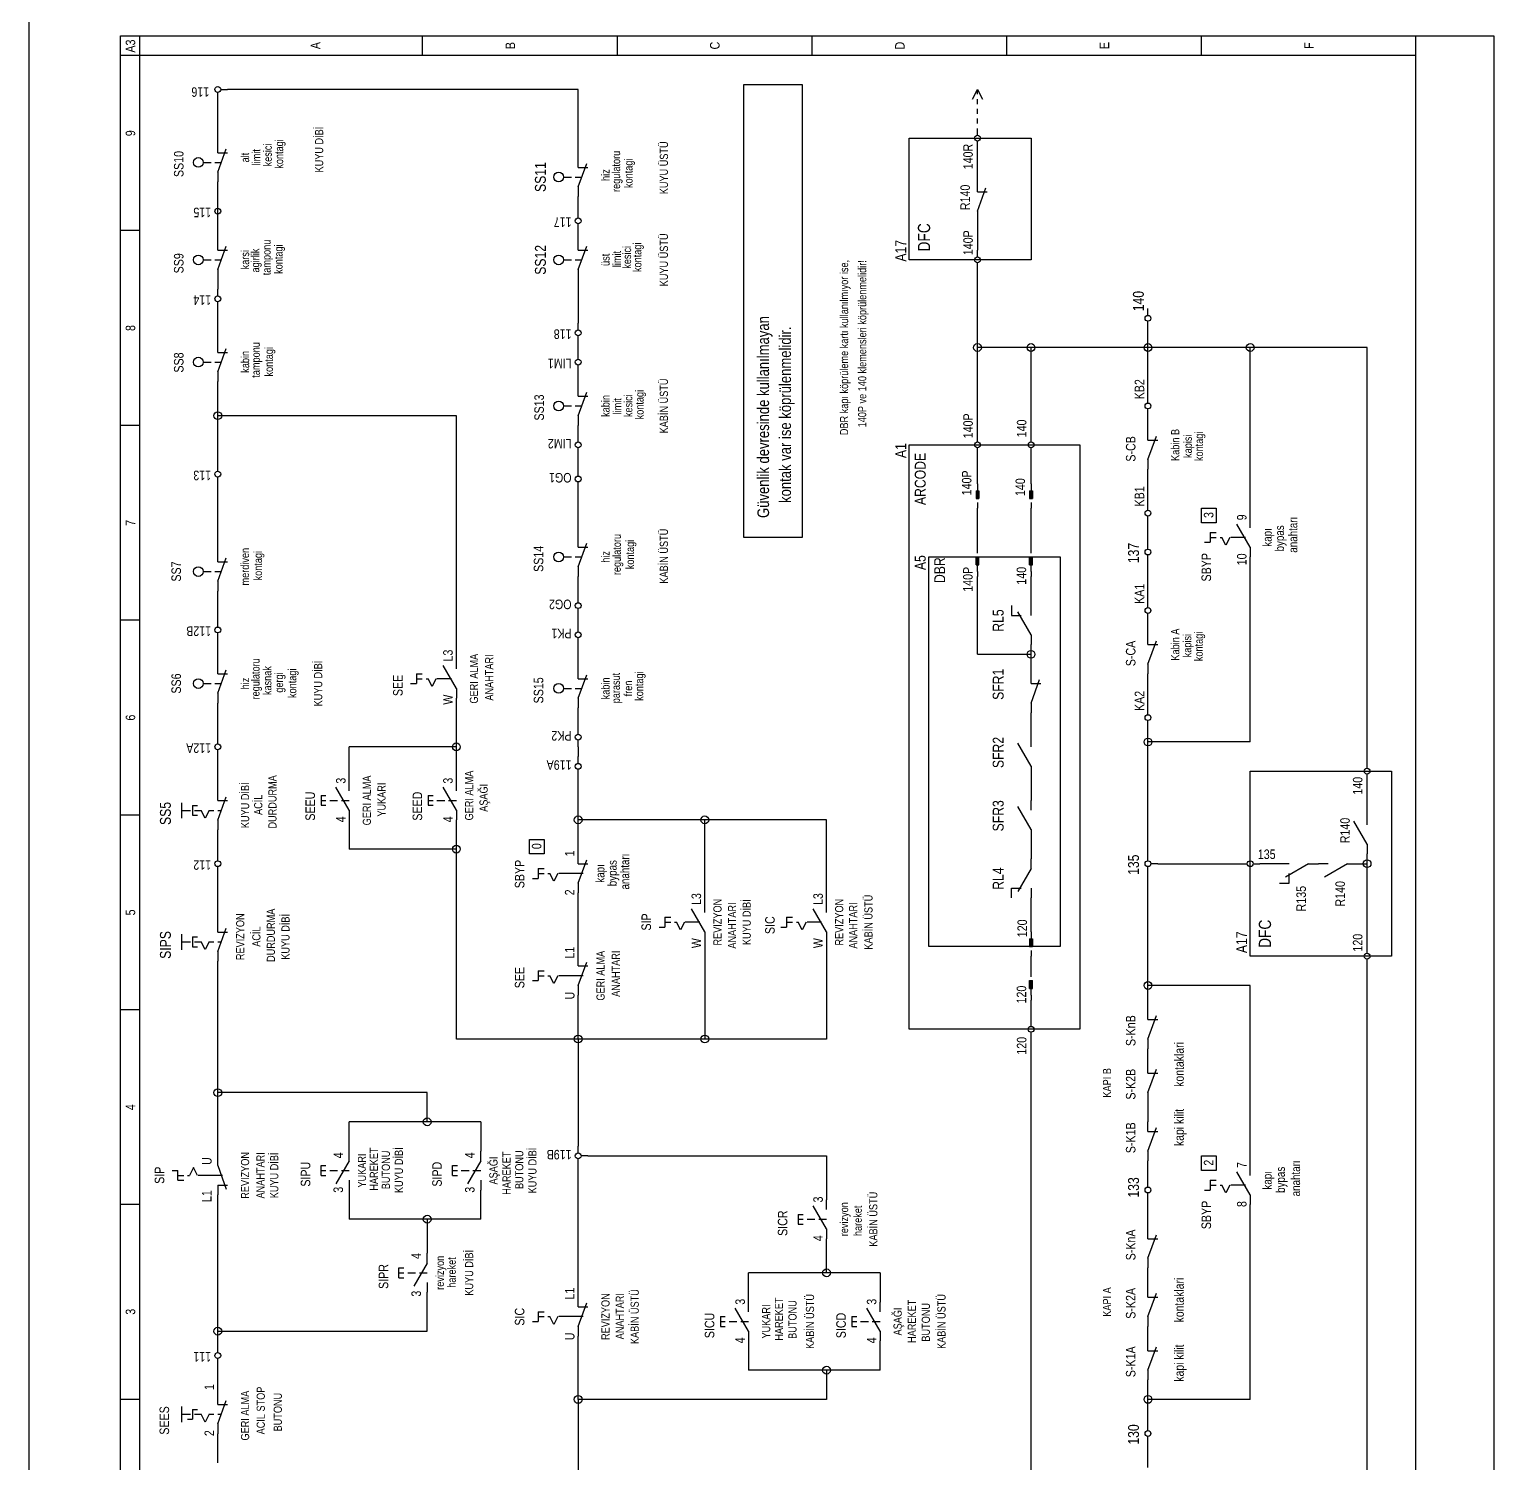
# Model space of a CAD drawing. Header units: centimetres. Extents: x 0 to 12309, y -30 to 2970.
# Drawn here: x 10194 to 10905, y 323 to 1019 of the extents above; entities that cross this region are included whole.
import ezdxf
from ezdxf.enums import TextEntityAlignment as Align

# ---------------------------------------------------------------- set-up
doc = ezdxf.new("R2010")
doc.units = ezdxf.units.CM
for name, color, linetype in [('SCOTT-CERCEVE', 7, 'CONTINUOUS'), ('SCOTT-ELEKTRIK', 3, 'CONTINUOUS'), ('SCOTT-ELEKTRIK-YAZI', 4, 'CONTINUOUS')]:
    doc.layers.add(name, color=color, linetype=linetype)
doc.styles.get("Standard").update_dxf_attribs({"font": 'arial.ttf', "width": 0.8})

msp = doc.modelspace()

# ---------------------------------------------------------------- linework, layer by layer
at = {"layer": 'SCOTT-CERCEVE'}
msp.add_line((10193.9, 0), (10193.9, 2970), dxfattribs=at)
at = {"layer": 'SCOTT-ELEKTRIK'}
for p, q in [((10238.13, 70.2), (10238.13, 1015.95)), ((10238.13, 1015.95), (10904.89, 1015.95)), ((10247.59, 79.66), (10247.59, 1015.95)), ((10384.72, 1015.95), (10384.72, 1006.5)), ((10479.3, 1015.95), (10479.3, 1006.5)), ((10573.88, 1015.95), (10573.88, 1006.5)), ((10668.45, 1006.5), (10668.45, 1015.95)), ((10763.03, 1006.5), (10763.03, 1015.95)), ((10867.06, 70.2), (10867.06, 1015.95)), ((10904.89, 1015.95), (10904.89, 70.2)), ((10238.13, 1006.5), (10867.06, 1006.5)), ((10285.42, 985.22), (10285.42, 988.53)), ((10286.84, 989.94), (10290.15, 989.94)), ((10460.38, 989.94), (10290.15, 989.94)), ((10460.38, 956.84), (10460.38, 989.94)), ((10540.77, 772.42), (10540.77, 992.31)), ((10540.77, 992.31), (10569.15, 992.31)), ((10569.15, 992.31), (10569.15, 772.42)), ((10651.9, 985.22), (10654.26, 989.94)), ((10654.26, 987.58), (10654.26, 989.94)), ((10654.26, 989.94), (10656.63, 985.22)), ((10285.42, 963.94), (10285.42, 985.22)), ((10654.26, 982.85), (10654.26, 985.22)), ((10654.26, 978.12), (10654.26, 980.49)), ((10654.26, 973.39), (10654.26, 975.76)), ((10654.26, 967.72), (10654.26, 971.03)), ((10285.42, 959.21), (10285.42, 963.94)), ((10285.42, 949.75), (10289.55, 961.1)), ((10621.16, 907.19), (10621.16, 966.3)), ((10621.16, 966.3), (10680.27, 966.3)), ((10654.26, 961.57), (10654.26, 964.88)), ((10654.26, 945.02), (10654.26, 961.57)), ((10680.27, 966.3), (10680.27, 907.19)), ((10278.33, 954.48), (10282.22, 954.48)), ((10283.91, 954.48), (10287.14, 954.48)), ((10285.42, 959.21), (10290.15, 959.21)), ((10460.38, 952.11), (10460.38, 956.84)), ((10460.38, 942.66), (10464.52, 954.01)), ((10285.42, 949.75), (10285.42, 945.02)), ((10453.29, 947.39), (10457.18, 947.39)), ((10458.87, 947.39), (10462.11, 947.39)), ((10460.38, 952.11), (10465.11, 952.11)), ((10285.42, 935.56), (10285.42, 945.02)), ((10460.38, 942.66), (10460.38, 937.93)), ((10654.26, 940.29), (10654.26, 945.02)), ((10654.26, 930.84), (10658.39, 942.18)), ((10654.26, 940.29), (10658.99, 940.29)), ((10285.42, 932.25), (10285.42, 935.56)), ((10285.42, 926.11), (10285.42, 933.2)), ((10460.38, 930.84), (10460.38, 937.93)), ((10285.42, 926.11), (10285.42, 929.42)), ((10285.42, 916.65), (10285.42, 926.11)), ((10460.38, 927.52), (10460.38, 930.84)), ((10460.38, 921.38), (10460.38, 924.69)), ((10654.26, 930.84), (10654.26, 926.11)), ((10654.26, 926.11), (10654.26, 911.92)), ((10247.59, 921.38), (10238.13, 921.38)), ((10460.38, 916.65), (10460.38, 921.38)), ((10285.42, 911.92), (10285.42, 916.65)), ((10285.42, 902.46), (10289.55, 913.81)), ((10285.42, 911.92), (10290.15, 911.92)), ((10460.38, 911.92), (10460.38, 916.65)), ((10460.38, 902.46), (10464.52, 913.81)), ((10460.38, 911.92), (10465.11, 911.92)), ((10654.26, 908.61), (10654.26, 911.92)), ((10278.33, 907.19), (10282.22, 907.19)), ((10283.91, 907.19), (10287.14, 907.19)), ((10453.29, 907.19), (10457.18, 907.19)), ((10458.87, 907.19), (10462.11, 907.19)), ((10680.27, 907.19), (10621.16, 907.19)), ((10654.26, 902.46), (10654.26, 905.77)), ((10285.42, 902.46), (10285.42, 897.73)), ((10285.42, 897.73), (10285.42, 893)), ((10460.38, 902.46), (10460.38, 897.73)), ((10460.38, 897.73), (10460.38, 876.45)), ((10654.26, 864.63), (10654.26, 902.46)), ((10285.42, 889.69), (10285.42, 893)), ((10285.42, 883.55), (10285.42, 886.86)), ((10285.42, 867), (10285.42, 883.55)), ((10285.42, 867), (10285.42, 883.55)), ((10737.02, 880.24), (10737.02, 883.55)), ((10460.38, 873.14), (10460.38, 876.45)), ((10737.02, 874.09), (10737.02, 877.4)), ((10460.38, 867), (10460.38, 870.31)), ((10737.02, 864.63), (10737.02, 874.09)), ((10285.42, 862.27), (10285.42, 867)), ((10285.42, 852.81), (10289.55, 864.16)), ((10285.42, 862.27), (10290.15, 862.27)), ((10460.38, 862.27), (10460.38, 867)), ((10460.38, 858.96), (10460.38, 862.27)), ((10654.26, 822.07), (10654.26, 864.63)), ((10680.27, 864.63), (10654.26, 864.63)), ((10680.27, 822.07), (10680.27, 864.63)), ((10737.02, 864.63), (10680.27, 864.63)), ((10737.02, 840.99), (10737.02, 864.63)), ((10786.67, 864.63), (10737.02, 864.63)), ((10786.67, 781.88), (10786.67, 864.63)), ((10843.42, 864.63), (10786.67, 864.63)), ((10843.42, 663.66), (10843.42, 864.63)), ((10278.33, 857.54), (10282.22, 857.54)), ((10283.91, 857.54), (10287.14, 857.54)), ((10460.38, 852.81), (10460.38, 856.12)), ((10285.42, 852.81), (10285.42, 848.08)), ((10285.42, 831.53), (10285.42, 848.08)), ((10460.38, 845.72), (10460.38, 852.81)), ((10460.38, 840.99), (10460.38, 845.72)), ((10460.38, 831.53), (10464.52, 842.88)), ((10460.38, 840.99), (10465.11, 840.99)), ((10737.02, 837.68), (10737.02, 840.99)), ((10453.29, 836.26), (10457.18, 836.26)), ((10458.87, 836.26), (10462.11, 836.26)), ((10737.02, 831.53), (10737.02, 834.84)), ((10247.59, 826.8), (10238.13, 826.8)), ((10401.27, 831.53), (10285.42, 831.53)), ((10285.42, 807.89), (10285.42, 831.53)), ((10401.27, 713.31), (10401.27, 831.53)), ((10460.38, 831.53), (10460.38, 826.8)), ((10460.38, 822.07), (10460.38, 826.8)), ((10737.02, 824.44), (10737.02, 831.53)), ((10460.38, 818.76), (10460.38, 822.07)), ((10654.26, 818.76), (10654.26, 822.07)), ((10680.27, 818.76), (10680.27, 822.07)), ((10737.02, 819.71), (10737.02, 824.44)), ((10737.02, 810.25), (10741.15, 821.6)), ((10737.02, 819.71), (10741.75, 819.71)), ((10460.38, 812.62), (10460.38, 815.93)), ((10460.38, 805.52), (10460.38, 812.62)), ((10621.16, 533.62), (10621.16, 817.34)), ((10621.16, 817.34), (10703.92, 817.34)), ((10654.26, 812.62), (10654.26, 815.93)), ((10654.26, 800.79), (10654.26, 812.62)), ((10680.27, 812.62), (10680.27, 815.93)), ((10680.27, 800.79), (10680.27, 812.62)), ((10703.92, 817.34), (10703.92, 533.62)), ((10285.42, 804.58), (10285.42, 807.89)), ((10460.38, 802.21), (10460.38, 805.52)), ((10737.02, 810.25), (10737.02, 805.52)), ((10737.02, 788.97), (10737.02, 805.52)), ((10285.42, 798.43), (10285.42, 801.74)), ((10285.42, 765.33), (10285.42, 798.43)), ((10460.38, 796.07), (10460.38, 799.38)), ((10654.26, 798.43), (10654.26, 800.79)), ((10654.26, 798.43), (10654.26, 791.34)), ((10680.27, 798.43), (10680.27, 800.79)), ((10680.27, 798.43), (10680.27, 791.34)), ((10460.38, 772.42), (10460.38, 796.07)), ((10653.55, 795.12), (10653.55, 791.34)), ((10653.55, 795.12), (10654.97, 795.12)), ((10653.55, 791.34), (10654.97, 791.34)), ((10653.79, 795.12), (10653.79, 791.34)), ((10654.03, 795.12), (10654.03, 791.34)), ((10654.26, 789.44), (10654.26, 786.61)), ((10654.5, 795.12), (10654.5, 791.34)), ((10654.74, 795.12), (10654.74, 791.34)), ((10654.97, 795.12), (10654.97, 791.34)), ((10679.56, 795.12), (10679.56, 791.34)), ((10679.56, 795.12), (10680.98, 795.12)), ((10679.56, 791.34), (10680.98, 791.34)), ((10679.8, 795.12), (10679.8, 791.34)), ((10680.04, 795.12), (10680.04, 791.34)), ((10680.27, 789.44), (10680.27, 786.61)), ((10680.51, 795.12), (10680.51, 791.34)), ((10680.75, 795.12), (10680.75, 791.34)), ((10680.98, 795.12), (10680.98, 791.34)), ((10654.26, 767.69), (10654.26, 786.61)), ((10680.27, 767.69), (10680.27, 786.61)), ((10737.02, 785.66), (10737.02, 788.97)), ((10737.02, 779.51), (10737.02, 782.82)), ((10763.03, 779.51), (10763.03, 786.61)), ((10763.03, 786.61), (10770.12, 786.61)), ((10770.12, 786.61), (10770.12, 779.51)), ((10737.02, 770.06), (10737.02, 779.51)), ((10770.12, 779.51), (10763.03, 779.51)), ((10786.67, 767.69), (10780.21, 778.88)), ((10786.67, 777.15), (10786.67, 781.88)), ((10460.38, 767.69), (10460.38, 772.42)), ((10460.38, 758.23), (10464.52, 769.58)), ((10569.15, 772.42), (10540.77, 772.42)), ((10737.02, 766.75), (10737.02, 770.06)), ((10764.44, 770.06), (10767.28, 770.06)), ((10767.28, 774.79), (10770.12, 774.79)), ((10767.28, 774.79), (10767.28, 770.06)), ((10767.28, 772.42), (10770.12, 772.42)), ((10772.01, 772.42), (10772.96, 772.42)), ((10774.85, 768.64), (10772.96, 772.42)), ((10776.74, 772.42), (10774.85, 768.64)), ((10784.31, 772.42), (10777.21, 772.42)), ((10285.42, 760.6), (10285.42, 765.33)), ((10285.42, 751.14), (10289.55, 762.49)), ((10453.29, 762.96), (10457.18, 762.96)), ((10458.87, 762.96), (10462.11, 762.96)), ((10460.38, 767.69), (10465.11, 767.69)), ((10630.62, 573.81), (10630.62, 762.96)), ((10630.62, 762.96), (10694.46, 762.96)), ((10653.55, 762.96), (10654.97, 762.96)), ((10653.55, 759.18), (10653.55, 762.96)), ((10653.79, 759.18), (10653.79, 762.96)), ((10654.03, 759.18), (10654.03, 762.96)), ((10654.26, 764.86), (10654.26, 767.69)), ((10654.26, 755.87), (10654.26, 762.96)), ((10654.5, 759.18), (10654.5, 762.96)), ((10654.74, 759.18), (10654.74, 762.96)), ((10654.97, 759.18), (10654.97, 762.96)), ((10679.56, 762.96), (10680.98, 762.96)), ((10679.56, 759.18), (10679.56, 762.96)), ((10679.8, 759.18), (10679.8, 762.96)), ((10680.04, 759.18), (10680.04, 762.96)), ((10680.27, 764.86), (10680.27, 767.69)), ((10680.27, 755.87), (10680.27, 762.96)), ((10680.51, 759.18), (10680.51, 762.96)), ((10680.75, 759.18), (10680.75, 762.96)), ((10680.98, 759.18), (10680.98, 762.96)), ((10694.46, 762.96), (10694.46, 573.81)), ((10737.02, 760.6), (10737.02, 763.91)), ((10786.67, 767.69), (10786.67, 762.96)), ((10786.67, 673.12), (10786.67, 762.96)), ((10278.33, 755.87), (10282.22, 755.87)), ((10283.91, 755.87), (10287.14, 755.87)), ((10285.42, 760.6), (10290.15, 760.6)), ((10460.38, 758.23), (10460.38, 753.51)), ((10653.55, 759.18), (10654.97, 759.18)), ((10654.26, 755.87), (10654.26, 753.51)), ((10679.56, 759.18), (10680.98, 759.18)), ((10680.27, 755.87), (10680.27, 753.51)), ((10737.02, 741.68), (10737.02, 760.6)), ((10285.42, 751.14), (10285.42, 746.41)), ((10460.38, 744.05), (10460.38, 753.51)), ((10654.26, 715.68), (10654.26, 753.51)), ((10680.27, 739.32), (10680.27, 753.51)), ((10285.42, 732.23), (10285.42, 746.41)), ((10460.38, 740.74), (10460.38, 744.05)), ((10737.02, 738.37), (10737.02, 741.68)), ((10460.38, 734.59), (10460.38, 737.9)), ((10460.38, 729.86), (10460.38, 734.59)), ((10670.81, 739.32), (10670.81, 734.59)), ((10670.81, 734.59), (10675.54, 734.59)), ((10680.27, 725.13), (10673.81, 736.32)), ((10680.27, 734.59), (10680.27, 739.32)), ((10737.02, 732.23), (10737.02, 735.54)), ((10247.59, 732.23), (10238.13, 732.23)), ((10285.42, 728.92), (10285.42, 732.23)), ((10285.42, 722.77), (10285.42, 726.08)), ((10460.38, 726.55), (10460.38, 729.86)), ((10737.02, 725.13), (10737.02, 732.23)), ((10285.42, 710.95), (10285.42, 722.77)), ((10460.38, 720.4), (10460.38, 723.71)), ((10460.38, 708.58), (10460.38, 720.4)), ((10680.27, 725.13), (10680.27, 720.4)), ((10680.27, 715.68), (10680.27, 720.4)), ((10737.02, 720.4), (10737.02, 725.13)), ((10737.02, 710.95), (10741.15, 722.3)), ((10737.02, 720.4), (10741.75, 720.4)), ((10401.27, 708.58), (10401.27, 713.31)), ((10654.26, 715.68), (10680.27, 715.68)), ((10680.27, 706.22), (10680.27, 715.68)), ((10285.42, 706.22), (10285.42, 710.95)), ((10285.42, 696.76), (10289.55, 708.11)), ((10285.42, 706.22), (10290.15, 706.22)), ((10381.89, 706.22), (10384.72, 706.22)), ((10381.89, 706.22), (10381.89, 701.49)), ((10401.27, 699.13), (10394.82, 710.31)), ((10460.38, 703.85), (10460.38, 708.58)), ((10460.38, 694.4), (10464.52, 705.75)), ((10680.27, 701.49), (10680.27, 706.22)), ((10737.02, 710.95), (10737.02, 706.22)), ((10737.02, 689.67), (10737.02, 706.22)), ((10278.33, 701.49), (10282.22, 701.49)), ((10283.91, 701.49), (10287.14, 701.49)), ((10379.05, 701.49), (10381.89, 701.49)), ((10381.89, 703.85), (10384.72, 703.85)), ((10386.62, 703.85), (10387.56, 703.85)), ((10389.45, 700.07), (10387.56, 703.85)), ((10391.34, 703.85), (10389.45, 700.07)), ((10398.91, 703.85), (10391.82, 703.85)), ((10401.27, 699.13), (10401.27, 694.4)), ((10453.29, 699.13), (10457.18, 699.13)), ((10458.87, 699.13), (10462.11, 699.13)), ((10460.38, 703.85), (10465.11, 703.85)), ((10680.27, 692.03), (10684.4, 703.38)), ((10680.27, 701.49), (10685, 701.49)), ((10285.42, 696.76), (10285.42, 692.03)), ((10285.42, 675.48), (10285.42, 692.03)), ((10401.27, 670.75), (10401.27, 694.4)), ((10460.38, 694.4), (10460.38, 689.67)), ((10460.38, 680.21), (10460.38, 689.67)), ((10680.27, 692.03), (10680.27, 687.3)), ((10737.02, 686.36), (10737.02, 689.67)), ((10680.27, 675.48), (10680.27, 687.3)), ((10737.02, 680.21), (10737.02, 683.52)), ((10285.42, 672.17), (10285.42, 675.48)), ((10460.38, 676.9), (10460.38, 680.21)), ((10680.27, 670.75), (10680.27, 675.48)), ((10737.02, 673.12), (10737.02, 680.21)), ((10285.42, 666.02), (10285.42, 669.33)), ((10349.26, 654.2), (10349.26, 670.75)), ((10401.27, 670.75), (10349.26, 670.75)), ((10401.27, 654.2), (10401.27, 670.75)), ((10460.38, 670.75), (10460.38, 674.06)), ((10460.38, 670.75), (10460.38, 666.02)), ((10680.27, 661.3), (10673.81, 672.48)), ((10786.67, 673.12), (10737.02, 673.12)), ((10737.02, 618.74), (10737.02, 673.12)), ((10285.42, 649.38), (10285.42, 666.02)), ((10460.38, 662.71), (10460.38, 666.02)), ((10680.27, 661.3), (10680.27, 656.57)), ((10843.42, 660.35), (10843.42, 663.66)), ((10349.26, 649.47), (10349.26, 654.2)), ((10401.27, 649.47), (10401.27, 654.2)), ((10460.38, 656.57), (10460.38, 659.88)), ((10460.38, 635.29), (10460.38, 656.57)), ((10680.27, 656.57), (10680.27, 644.74)), ((10786.67, 569.08), (10786.67, 658.93)), ((10786.67, 658.93), (10855.24, 658.93)), ((10843.42, 654.2), (10843.42, 657.51)), ((10843.42, 637.65), (10843.42, 654.2)), ((10855.24, 658.93), (10855.24, 569.08)), ((10285.42, 644.65), (10285.42, 649.38)), ((10335.55, 647.11), (10337.91, 647.11)), ((10335.55, 647.11), (10335.55, 642.38)), ((10349.26, 640.02), (10342.8, 651.2)), ((10387.56, 647.11), (10389.93, 647.11)), ((10387.56, 647.11), (10387.56, 642.38)), ((10401.27, 640.02), (10394.82, 651.2)), ((10268, 636.06), (10268, 643.62)), ((10268.02, 639.92), (10272.18, 639.92)), ((10273.13, 642.29), (10275.49, 642.29)), ((10273.13, 642.29), (10273.13, 637.56)), ((10274.07, 639.92), (10277.38, 639.92)), ((10279.27, 636.14), (10277.38, 639.92)), ((10281.16, 639.92), (10279.27, 636.14)), ((10281.16, 639.92), (10283.53, 639.92)), ((10285.42, 635.19), (10289.55, 646.54)), ((10285.42, 644.65), (10290.15, 644.65)), ((10285.42, 639.92), (10287.12, 639.92)), ((10335.55, 644.74), (10337.91, 644.74)), ((10335.55, 642.38), (10337.91, 642.38)), ((10339.8, 644.74), (10343.58, 644.74)), ((10345.48, 644.74), (10349.26, 644.74)), ((10349.26, 640.02), (10349.26, 635.29)), ((10387.56, 644.74), (10389.93, 644.74)), ((10387.56, 642.38), (10389.93, 642.38)), ((10391.82, 644.74), (10395.6, 644.74)), ((10397.49, 644.74), (10401.27, 644.74)), ((10401.27, 640.02), (10401.27, 635.29)), ((10680.27, 630.56), (10673.81, 641.75)), ((10680.27, 640.02), (10680.27, 644.74)), ((10247.59, 637.65), (10238.13, 637.65)), ((10273.13, 637.56), (10275.49, 637.56)), ((10285.42, 635.19), (10285.42, 630.46)), ((10349.26, 635.29), (10349.26, 621.1)), ((10401.27, 621.1), (10401.27, 635.29)), ((10460.38, 618.74), (10460.38, 635.29)), ((10521.86, 635.29), (10460.38, 635.29)), ((10580.97, 635.29), (10521.86, 635.29)), ((10521.86, 595.09), (10521.86, 635.29)), ((10580.97, 595.09), (10580.97, 635.29)), ((10843.42, 623.46), (10836.96, 634.65)), ((10843.42, 632.92), (10843.42, 637.65)), ((10285.42, 618.74), (10285.42, 630.46)), ((10436.74, 618.74), (10436.74, 625.83)), ((10436.74, 625.83), (10443.83, 625.83)), ((10443.83, 625.83), (10443.83, 618.74)), ((10680.27, 630.56), (10680.27, 625.83)), ((10680.27, 625.83), (10680.27, 616.37)), ((10285.42, 615.43), (10285.42, 618.74)), ((10401.27, 621.1), (10349.26, 621.1)), ((10401.27, 528.89), (10401.27, 621.1)), ((10443.83, 618.74), (10436.74, 618.74)), ((10460.38, 614.01), (10460.38, 618.74)), ((10737.02, 615.43), (10737.02, 618.74)), ((10843.42, 623.46), (10843.42, 618.74)), ((10843.42, 614.01), (10843.42, 618.74)), ((10285.42, 609.28), (10285.42, 612.59)), ((10441, 611.64), (10443.83, 611.64)), ((10441, 611.64), (10441, 606.91)), ((10460.38, 604.55), (10464.52, 615.9)), ((10460.38, 614.01), (10465.11, 614.01)), ((10680.27, 611.64), (10673.81, 600.45)), ((10680.27, 611.64), (10680.27, 616.37)), ((10737.02, 609.28), (10737.02, 612.59)), ((10741.75, 614.01), (10738.44, 614.01)), ((10741.75, 614.01), (10781.94, 614.01)), ((10781.94, 614.01), (10785.25, 614.01)), ((10788.09, 614.01), (10791.4, 614.01)), ((10800.86, 614.01), (10791.4, 614.01)), ((10805.58, 614.01), (10800.86, 614.01)), ((10815.04, 614.01), (10803.85, 607.55)), ((10815.04, 614.01), (10819.77, 614.01)), ((10824.5, 614.01), (10819.77, 614.01)), ((10833.96, 614.01), (10822.77, 607.55)), ((10833.96, 614.01), (10838.69, 614.01)), ((10838.69, 614.01), (10843.42, 614.01)), ((10843.42, 573.81), (10843.42, 614.01)), ((10285.42, 585.54), (10285.42, 609.28)), ((10438.16, 606.91), (10441, 606.91)), ((10441, 609.28), (10443.83, 609.28)), ((10445.73, 609.28), (10446.67, 609.28)), ((10448.56, 605.5), (10446.67, 609.28)), ((10450.45, 609.28), (10448.56, 605.5)), ((10462.75, 609.28), (10450.93, 609.28)), ((10460.38, 604.55), (10460.38, 599.82)), ((10737.02, 554.9), (10737.02, 609.28)), ((10800.86, 604.55), (10805.58, 604.55)), ((10805.58, 604.55), (10805.58, 609.28)), ((10460.38, 569.08), (10460.38, 599.82)), ((10670.81, 597.46), (10670.81, 602.19)), ((10670.81, 602.19), (10675.54, 602.19)), ((10680.27, 602.19), (10680.27, 597.46)), ((10680.27, 583.27), (10680.27, 597.46)), ((10521.86, 580.91), (10515.4, 592.09)), ((10521.86, 590.36), (10521.86, 595.09)), ((10580.97, 580.91), (10574.51, 592.09)), ((10580.97, 590.36), (10580.97, 595.09)), ((10285.42, 580.81), (10285.42, 585.54)), ((10499.63, 583.27), (10502.47, 583.27)), ((10502.47, 588), (10505.31, 588)), ((10502.47, 588), (10502.47, 583.27)), ((10502.47, 585.63), (10505.31, 585.63)), ((10507.2, 585.63), (10508.15, 585.63)), ((10510.04, 581.85), (10508.15, 585.63)), ((10511.93, 585.63), (10510.04, 581.85)), ((10519.49, 585.63), (10512.4, 585.63)), ((10558.74, 583.27), (10561.58, 583.27)), ((10561.58, 588), (10564.42, 588)), ((10561.58, 588), (10561.58, 583.27)), ((10561.58, 585.63), (10564.42, 585.63)), ((10566.31, 585.63), (10567.25, 585.63)), ((10569.15, 581.85), (10567.25, 585.63)), ((10571.04, 585.63), (10569.15, 581.85)), ((10578.6, 585.63), (10571.51, 585.63)), ((10680.27, 580.91), (10680.27, 583.27)), ((10268, 572.22), (10268, 579.79)), ((10268.02, 576.08), (10272.18, 576.08)), ((10273.13, 578.45), (10275.49, 578.45)), ((10273.13, 578.45), (10273.13, 573.72)), ((10274.07, 576.08), (10277.38, 576.08)), ((10279.27, 572.3), (10277.38, 576.08)), ((10281.16, 576.08), (10279.27, 572.3)), ((10281.16, 576.08), (10283.53, 576.08)), ((10285.42, 571.35), (10289.55, 582.7)), ((10285.42, 580.81), (10290.15, 580.81)), ((10285.42, 576.08), (10287.12, 576.08)), ((10521.86, 580.91), (10521.86, 576.18)), ((10521.86, 576.18), (10521.86, 528.89)), ((10580.97, 580.91), (10580.97, 576.18)), ((10580.97, 576.18), (10580.97, 528.89)), ((10679.56, 577.6), (10679.56, 573.81)), ((10679.56, 577.6), (10680.98, 577.6)), ((10679.8, 577.6), (10679.8, 573.81)), ((10680.04, 577.6), (10680.04, 573.81)), ((10680.27, 580.91), (10680.27, 573.81)), ((10680.51, 577.6), (10680.51, 573.81)), ((10680.75, 577.6), (10680.75, 573.81)), ((10680.98, 577.6), (10680.98, 573.81)), ((10273.13, 573.72), (10275.49, 573.72)), ((10285.42, 571.35), (10285.42, 566.63)), ((10460.38, 564.36), (10460.38, 569.08)), ((10694.46, 573.81), (10630.62, 573.81)), ((10679.56, 573.81), (10680.98, 573.81)), ((10680.27, 571.92), (10680.27, 569.08)), ((10680.27, 561.99), (10680.27, 569.08)), ((10855.24, 569.08), (10786.67, 569.08)), ((10843.42, 570.5), (10843.42, 573.81)), ((10285.42, 502.88), (10285.42, 566.63)), ((10441, 561.99), (10443.83, 561.99)), ((10441, 561.99), (10441, 557.26)), ((10460.38, 554.9), (10464.52, 566.25)), ((10460.38, 564.36), (10465.11, 564.36)), ((10680.27, 559.15), (10680.27, 561.99)), ((10843.42, 564.36), (10843.42, 567.67)), ((10843.42, 117.49), (10843.42, 564.36)), ((10438.16, 557.26), (10441, 557.26)), ((10441, 559.63), (10443.83, 559.63)), ((10445.73, 559.63), (10446.67, 559.63)), ((10448.56, 555.84), (10446.67, 559.63)), ((10450.45, 559.63), (10448.56, 555.84)), ((10462.75, 559.63), (10450.93, 559.63)), ((10460.38, 554.9), (10460.38, 550.17)), ((10679.56, 557.26), (10680.98, 557.26)), ((10679.56, 553.48), (10679.56, 557.26)), ((10679.8, 553.48), (10679.8, 557.26)), ((10680.04, 553.48), (10680.04, 557.26)), ((10680.27, 550.17), (10680.27, 557.26)), ((10680.51, 553.48), (10680.51, 557.26)), ((10680.75, 553.48), (10680.75, 557.26)), ((10680.98, 553.48), (10680.98, 557.26)), ((10786.67, 554.9), (10737.02, 554.9)), ((10737.02, 543.08), (10737.02, 554.9)), ((10786.67, 467.42), (10786.67, 554.9)), ((10460.38, 528.89), (10460.38, 550.17)), ((10460.38, 528.89), (10460.38, 550.17)), ((10460.38, 528.89), (10460.38, 550.17)), ((10679.56, 553.48), (10680.98, 553.48)), ((10680.27, 550.17), (10680.27, 547.8)), ((10680.27, 538.35), (10680.27, 547.8)), ((10247.59, 543.08), (10238.13, 543.08)), ((10737.02, 538.35), (10737.02, 543.08)), ((10703.92, 533.62), (10621.16, 533.62)), ((10680.27, 535.04), (10680.27, 538.35)), ((10737.02, 528.89), (10741.15, 540.24)), ((10737.02, 538.35), (10741.75, 538.35)), ((10460.38, 528.89), (10401.27, 528.89)), ((10521.86, 528.89), (10460.38, 528.89)), ((10460.38, 528.89), (10460.38, 476.87)), ((10580.97, 528.89), (10521.86, 528.89)), ((10680.27, 528.89), (10680.27, 532.2)), ((10680.27, 117.49), (10680.27, 528.89)), ((10737.02, 528.89), (10737.02, 524.16)), ((10737.02, 517.07), (10737.02, 524.16)), ((10737.02, 512.34), (10737.02, 517.07)), ((10737.02, 502.88), (10741.15, 514.23)), ((10737.02, 512.34), (10741.75, 512.34)), ((10387.09, 502.88), (10285.42, 502.88)), ((10285.42, 472.14), (10285.42, 502.88)), ((10387.09, 488.69), (10387.09, 502.88)), ((10737.02, 502.88), (10737.02, 498.15)), ((10737.02, 498.15), (10737.02, 488.69)), ((10349.26, 474.51), (10349.26, 488.69)), ((10387.09, 488.69), (10349.26, 488.69)), ((10413.1, 488.69), (10387.09, 488.69)), ((10413.1, 488.69), (10413.1, 474.51)), ((10737.02, 483.97), (10737.02, 488.69)), ((10737.02, 474.51), (10741.15, 485.86)), ((10737.02, 483.97), (10741.75, 483.97)), ((10460.38, 473.56), (10460.38, 476.87)), ((10285.42, 467.42), (10285.42, 472.14)), ((10349.26, 469.78), (10342.8, 458.59)), ((10349.26, 469.78), (10349.26, 474.51)), ((10413.1, 469.78), (10406.64, 458.59)), ((10413.1, 469.78), (10413.1, 474.51)), ((10460.38, 467.42), (10460.38, 470.73)), ((10465.11, 472.14), (10461.8, 472.14)), ((10465.11, 472.14), (10580.97, 472.14)), ((10580.97, 472.14), (10580.97, 450.86)), ((10737.02, 474.51), (10737.02, 469.78)), ((10737.02, 460.32), (10737.02, 469.78)), ((10763.03, 465.05), (10763.03, 472.14)), ((10763.03, 472.14), (10770.12, 472.14)), ((10770.12, 472.14), (10770.12, 465.05)), ((10263.19, 465.05), (10266.03, 465.05)), ((10266.03, 460.32), (10266.03, 465.05)), ((10266.03, 462.69), (10268.87, 462.69)), ((10270.76, 462.69), (10271.71, 462.69)), ((10273.6, 466.47), (10271.71, 462.69)), ((10275.49, 462.69), (10273.6, 466.47)), ((10287.78, 462.69), (10275.96, 462.69)), ((10285.42, 467.42), (10289.55, 456.07)), ((10335.55, 467.42), (10337.91, 467.42)), ((10335.55, 462.69), (10335.55, 467.42)), ((10335.55, 465.05), (10337.91, 465.05)), ((10335.55, 462.69), (10337.91, 462.69)), ((10339.8, 465.05), (10343.58, 465.05)), ((10345.48, 465.05), (10349.26, 465.05)), ((10399.38, 467.42), (10401.75, 467.42)), ((10399.38, 462.69), (10399.38, 467.42)), ((10399.38, 465.05), (10401.75, 465.05)), ((10399.38, 462.69), (10401.75, 462.69)), ((10403.64, 465.05), (10407.42, 465.05)), ((10409.31, 465.05), (10413.1, 465.05)), ((10460.38, 403.58), (10460.38, 467.42)), ((10770.12, 465.05), (10763.03, 465.05)), ((10786.67, 453.23), (10780.21, 464.42)), ((10786.67, 462.69), (10786.67, 467.42)), ((10266.03, 460.32), (10268.87, 460.32)), ((10285.42, 457.96), (10285.42, 453.23)), ((10285.42, 457.96), (10290.15, 457.96)), ((10349.26, 460.32), (10349.26, 455.59)), ((10349.26, 455.59), (10349.26, 441.41)), ((10413.1, 460.32), (10413.1, 455.59)), ((10413.1, 441.41), (10413.1, 455.59)), ((10737.02, 457.01), (10737.02, 460.32)), ((10764.44, 455.59), (10767.28, 455.59)), ((10767.28, 460.32), (10770.12, 460.32)), ((10767.28, 460.32), (10767.28, 455.59)), ((10767.28, 457.96), (10770.12, 457.96)), ((10772.01, 457.96), (10772.96, 457.96)), ((10774.85, 454.17), (10772.96, 457.96)), ((10776.74, 457.96), (10774.85, 454.17)), ((10784.31, 457.96), (10777.21, 457.96)), ((10247.59, 448.5), (10238.13, 448.5)), ((10285.42, 387.03), (10285.42, 453.23)), ((10580.97, 446.14), (10580.97, 450.86)), ((10737.02, 450.86), (10737.02, 454.17)), ((10737.02, 436.68), (10737.02, 450.86)), ((10786.67, 453.23), (10786.67, 448.5)), ((10786.67, 353.92), (10786.67, 448.5)), ((10387.09, 441.41), (10349.26, 441.41)), ((10387.09, 441.41), (10387.09, 424.86)), ((10413.1, 441.41), (10387.09, 441.41)), ((10567.25, 443.77), (10569.62, 443.77)), ((10567.25, 443.77), (10567.25, 439.04)), ((10567.25, 441.41), (10569.62, 441.41)), ((10571.51, 441.41), (10575.29, 441.41)), ((10580.97, 436.68), (10574.51, 447.87)), ((10577.19, 441.41), (10580.97, 441.41)), ((10567.25, 439.04), (10569.62, 439.04)), ((10580.97, 436.68), (10580.97, 431.95)), ((10737.02, 431.95), (10737.02, 436.68)), ((10737.02, 422.49), (10741.15, 433.84)), ((10580.97, 415.4), (10580.97, 431.95)), ((10737.02, 431.95), (10741.75, 431.95)), ((10387.09, 420.13), (10380.63, 408.94)), ((10387.09, 420.13), (10387.09, 424.86)), ((10737.02, 422.49), (10737.02, 417.76)), ((10373.38, 417.76), (10375.74, 417.76)), ((10373.38, 413.03), (10373.38, 417.76)), ((10373.38, 415.4), (10375.74, 415.4)), ((10373.38, 413.03), (10375.74, 413.03)), ((10377.63, 415.4), (10381.41, 415.4)), ((10383.31, 415.4), (10387.09, 415.4)), ((10543.14, 401.21), (10543.14, 415.4)), ((10580.97, 415.4), (10543.14, 415.4)), ((10606.98, 415.4), (10580.97, 415.4)), ((10606.98, 415.4), (10606.98, 401.21)), ((10737.02, 408.31), (10737.02, 417.76)), ((10387.09, 410.67), (10387.09, 405.94)), ((10387.09, 387.03), (10387.09, 405.94)), ((10737.02, 403.58), (10737.02, 408.31)), ((10737.02, 394.12), (10741.15, 405.47)), ((10460.38, 398.85), (10460.38, 403.58)), ((10460.38, 389.39), (10464.52, 400.74)), ((10460.38, 398.85), (10465.11, 398.85)), ((10543.14, 387.03), (10536.68, 398.21)), ((10543.14, 396.48), (10543.14, 401.21)), ((10606.98, 387.03), (10600.52, 398.21)), ((10606.98, 396.48), (10606.98, 401.21)), ((10737.02, 403.58), (10741.75, 403.58)), ((10438.16, 391.76), (10441, 391.76)), ((10441, 396.48), (10443.83, 396.48)), ((10441, 396.48), (10441, 391.76)), ((10441, 394.12), (10443.83, 394.12)), ((10445.73, 394.12), (10446.67, 394.12)), ((10448.56, 390.34), (10446.67, 394.12)), ((10450.45, 394.12), (10448.56, 390.34)), ((10462.75, 394.12), (10450.93, 394.12)), ((10529.42, 394.12), (10531.79, 394.12)), ((10529.42, 394.12), (10529.42, 389.39)), ((10529.42, 391.76), (10531.79, 391.76)), ((10533.68, 391.76), (10537.46, 391.76)), ((10539.36, 391.76), (10543.14, 391.76)), ((10593.26, 394.12), (10595.63, 394.12)), ((10593.26, 394.12), (10593.26, 389.39)), ((10593.26, 391.76), (10595.63, 391.76)), ((10597.52, 391.76), (10601.3, 391.76)), ((10603.19, 391.76), (10606.98, 391.76)), ((10737.02, 394.12), (10737.02, 389.39)), ((10285.42, 387.03), (10387.09, 387.03)), ((10285.42, 379.93), (10285.42, 387.03)), ((10285.42, 379.93), (10285.42, 387.03)), ((10460.38, 389.39), (10460.38, 384.66)), ((10460.38, 353.92), (10460.38, 384.66)), ((10529.42, 389.39), (10531.79, 389.39)), ((10543.14, 387.03), (10543.14, 382.3)), ((10593.26, 389.39), (10595.63, 389.39)), ((10606.98, 387.03), (10606.98, 382.3)), ((10737.02, 382.3), (10737.02, 389.39)), ((10285.42, 376.62), (10285.42, 379.93)), ((10285.42, 377.57), (10285.42, 379.93)), ((10543.14, 382.3), (10543.14, 368.11)), ((10606.98, 368.11), (10606.98, 382.3)), ((10737.02, 377.57), (10737.02, 382.3)), ((10737.02, 368.11), (10741.15, 379.46)), ((10737.02, 377.57), (10741.75, 377.57)), ((10285.42, 370.48), (10285.42, 373.79)), ((10285.42, 356.19), (10285.42, 370.48)), ((10580.97, 368.11), (10543.14, 368.11)), ((10580.97, 368.11), (10580.97, 353.92)), ((10606.98, 368.11), (10580.97, 368.11)), ((10737.02, 368.11), (10737.02, 363.38)), ((10737.02, 353.92), (10737.02, 363.38)), ((10285.42, 351.47), (10285.42, 356.19)), ((10247.59, 353.92), (10238.13, 353.92)), ((10268, 342.87), (10268, 350.44)), ((10273.13, 349.1), (10275.49, 349.1)), ((10273.13, 349.1), (10273.13, 344.37)), ((10285.42, 342.01), (10289.55, 353.36)), ((10285.42, 351.47), (10290.15, 351.47)), ((10580.97, 353.92), (10460.38, 353.92)), ((10460.38, 353.92), (10460.38, 294.72)), ((10786.67, 353.92), (10737.02, 353.92)), ((10737.02, 342.1), (10737.02, 353.92)), ((10268.02, 346.74), (10272.18, 346.74)), ((10270.76, 344.37), (10273.13, 344.37)), ((10274.07, 346.74), (10277.38, 346.74)), ((10279.27, 342.95), (10277.38, 346.74)), ((10281.16, 346.74), (10279.27, 342.95)), ((10281.16, 346.74), (10283.53, 346.74)), ((10285.42, 346.74), (10287.12, 346.74)), ((10285.42, 342.01), (10285.42, 337.28)), ((10737.02, 338.79), (10737.02, 342.1)), ((10285.42, 323.19), (10285.42, 337.28)), ((10737.02, 332.65), (10737.02, 335.96)), ((10737.02, 320.82), (10737.02, 332.65))]:
    msp.add_line(p, q, dxfattribs=at)
for centre, radius in [((10285.42, 989.94), 1.42), ((10654.26, 966.3), 1.42), ((10275.96, 954.48), 2.36), ((10450.93, 947.39), 2.36), ((10285.42, 930.84), 1.42), ((10460.38, 926.11), 1.42), ((10275.96, 907.19), 2.36), ((10450.93, 907.19), 2.36), ((10654.26, 907.19), 1.42), ((10285.42, 888.28), 1.42), ((10737.02, 878.82), 1.42), ((10460.38, 871.73), 1.42), ((10654.26, 864.63), 1.89), ((10680.27, 864.63), 1.89), ((10737.02, 864.63), 1.89), ((10786.67, 864.63), 1.89), ((10275.96, 857.54), 2.36), ((10460.38, 857.54), 1.42), ((10285.42, 831.53), 1.89), ((10450.93, 836.26), 2.36), ((10737.02, 836.26), 1.42), ((10460.38, 817.34), 1.42), ((10654.26, 817.34), 1.42), ((10680.27, 817.34), 1.42), ((10285.42, 803.16), 1.42), ((10460.38, 800.79), 1.42), ((10737.02, 784.24), 1.42), ((10450.93, 762.96), 2.36), ((10737.02, 765.33), 1.42), ((10275.96, 755.87), 2.36), ((10460.38, 739.32), 1.42), ((10737.02, 736.96), 1.42), ((10285.42, 727.5), 1.42), ((10460.38, 725.13), 1.42), ((10680.27, 715.68), 1.89), ((10275.96, 701.49), 2.36), ((10450.93, 699.13), 2.36), ((10737.02, 684.94), 1.42), ((10460.38, 675.48), 1.42), ((10285.42, 670.75), 1.42), ((10401.27, 670.75), 1.89), ((10737.02, 673.12), 1.89), ((10460.38, 661.3), 1.42), ((10843.42, 658.93), 1.42), ((10460.38, 635.29), 1.89), ((10521.86, 635.29), 1.89), ((10401.27, 621.1), 1.89), ((10285.42, 614.01), 1.42), ((10737.02, 614.01), 1.42), ((10737.02, 614.01), 1.42), ((10786.67, 614.01), 1.42), ((10843.42, 614.01), 1.89), ((10843.42, 569.08), 1.42), ((10737.02, 554.9), 1.89), ((10680.27, 533.62), 1.42), ((10460.38, 528.89), 1.89), ((10521.86, 528.89), 1.89), ((10285.42, 502.88), 1.89), ((10387.09, 488.69), 1.89), ((10460.38, 472.14), 1.42), ((10737.02, 455.59), 1.42), ((10387.09, 441.41), 1.89), ((10580.97, 415.4), 1.89), ((10285.42, 387.03), 1.89), ((10285.42, 375.2), 1.42), ((10580.97, 368.11), 1.89), ((10460.38, 353.92), 1.89), ((10737.02, 353.92), 1.89), ((10737.02, 337.37), 1.42)]:
    msp.add_circle(centre, radius, dxfattribs=at)

# ---------------------------------------------------------------- texts
at = {"layer": 'SCOTT-ELEKTRIK-YAZI', "width": 0.8}
for s, height, rotation, p in [('A3', 4.634, 90, (10245.32, 1007.82)), ('116', 4.634, 180, (10281.26, 990.98)), ('115', 4.634, 180, (10282.2, 932.54)), ('117', 4.634, 180, (10457.17, 927.81)), ('DFC', 5.958, 90, (10631.28, 911.26)), ('140P', 4.634, 90, (10651.99, 909.46)), ('A17', 5.296, 90, (10619.65, 906.34)), ('114', 4.634, 180, (10282.2, 889.98)), ('140', 5.296, 90, (10735.03, 882.22)), ('Güvenlik devresinde kullanılmayan', 5.6745, 90, (10553.07, 781.88)), ('118', 4.634, 180, (10457.17, 873.43)), ('kontak var ise köprülenmelidir.', 5.6745, 90, (10563.71, 789.18)), ('LIM1', 4.634, 180, (10457.17, 859.24)), ('KB2', 4.634, 90, (10735.22, 839.48)), ('140P', 4.634, 90, (10651.99, 820.56)), ('140', 4.634, 90, (10678, 821.03)), ('LIM2', 4.634, 180, (10457.17, 820.28)), ('S-CB', 4.634, 90, (10730.96, 809.21)), ('113', 4.634, 180, (10282.2, 804.86)), ('OG1', 4.634, 180, (10457.17, 803.73)), ('KB1', 4.634, 90, (10735.22, 787.46)), ('9', 4.63, 90, (10784.87, 780.74)), ('DBR', 5.296, 90, (10638.56, 750.29)), ('KA1', 4.634, 90, (10735.22, 740.17)), ('OG2', 4.634, 180, (10457.17, 742.25)), ('RL5', 5.296, 90, (10666.94, 726.65)), ('112B', 4.634, 180, (10282.2, 729.2)), ('PK1', 4.634, 180, (10457.17, 728.07)), ('S-CA', 4.634, 90, (10730.96, 709.91)), ('L3', 4.634, 90, (10399.48, 712.18)), ('SFR1', 5.296, 90, (10666.94, 693.55)), ('KA2', 4.634, 90, (10735.22, 688.15)), ('PK2', 4.634, 180, (10457.17, 678.41)), ('112A', 4.634, 180, (10282.2, 672.45)), ('SFR2', 5.296, 90, (10666.94, 660.44)), ('119A', 4.634, 180, (10457.17, 664.23)), ('3', 4.63, 90, (10347.46, 652.88)), ('3', 4.63, 90, (10399.48, 652.88)), ('SFR3', 5.296, 90, (10666.94, 629.71)), ('1', 4.63, 90, (10458.59, 617.6)), ('112', 4.634, 180, (10282.2, 615.71)), ('RL4', 5.296, 90, (10666.94, 601.33)), ('L3', 4.634, 90, (10520.06, 593.96)), ('L3', 4.634, 90, (10579.17, 593.96)), ('DFC', 5.958, 90, (10796.79, 573.15)), ('A17', 5.296, 90, (10785.16, 570.6)), ('120', 4.634, 90, (10841.15, 571.35)), ('L1', 4.634, 90, (10458.59, 567.95)), ('S-KnB', 4.634, 90, (10730.96, 525.48)), ('kontaklari', 4.54, 90, (10754.42, 505.7)), ('S-K2B', 4.634, 90, (10730.96, 499.48)), ('kapi kilit', 4.54, 90, (10754.42, 476.93)), ('S-K1B', 4.634, 90, (10730.96, 473.47)), ('119B', 4.634, 180, (10457.17, 475.08)), ('7', 4.63, 90, (10784.87, 466.28)), ('L1', 4.634, 90, (10282.39, 449.73)), ('3', 4.63, 90, (10346.23, 454.27)), ('3', 4.63, 90, (10410.07, 454.27)), ('133', 5.296, 90, (10732.67, 451.91)), ('3', 4.63, 90, (10579.17, 449.54)), ('S-KnA', 4.634, 90, (10730.96, 421.45)), ('4', 4.63, 90, (10384.06, 422.11)), ('kontaklari', 4.54, 90, (10754.42, 391.3)), ('L1', 4.634, 90, (10458.59, 402.44)), ('S-K2A', 4.634, 90, (10730.96, 393.08)), ('3', 4.63, 90, (10541.34, 399.89)), ('3', 4.63, 90, (10605.18, 399.89)), ('111', 4.634, 180, (10282.2, 376.91)), ('S-K1A', 4.634, 90, (10730.96, 364.71)), ('kapi kilit', 4.54, 90, (10754.42, 362.53)), ('1', 4.63, 90, (10283.62, 358.46)), ('GERI ALMA', 3.972, 90, (10300.64, 333.97)), ('ACIL STOP', 3.972, 90, (10308.25, 336.94)), ('BUTONU', 3.972, 90, (10316.52, 338.38))]:
    msp.add_text(s, height=height, rotation=rotation, dxfattribs=at).set_placement(p)
for s, height, p in [('A', 4.63, (10335.17, 1011.22)), ('B', 4.63, (10429.74, 1011.22)), ('C', 4.63, (10529.05, 1011.22)), ('D', 4.63, (10618.89, 1011.22)), ('E', 4.63, (10718.2, 1011.22)), ('F', 4.63, (10817.5, 1011.22)), ('9', 4.63, (10245.32, 968.67)), ('KUYU DİBİ', 3.972, (10336.6, 960.72)), ('limit', 3.972, (10306.11, 957.02)), ('kesici', 3.972, (10311.63, 958.11)), ('kontagi', 3.972, (10317.16, 958.59)), ('regulatoru', 3.972, (10480.77, 950.15)), ('KUYU ÜSTÜ', 3.972, (10503.99, 951.89)), ('alt', 3.972, (10300.63, 956.84)), ('SS11', 5.296, (10444.69, 947.39)), ('kontagi', 3.972, (10486.78, 949.22)), ('hiz', 3.972, (10475.62, 948.33)), ('KUYU ÜSTÜ', 3.972, (10503.98, 907.19)), ('karsi', 3.972, (10300.64, 907.26)), ('agirlik', 3.972, (10305.55, 906.86)), ('tamponu', 3.972, (10311.06, 908.36)), ('kontagi', 3.972, (10316.85, 907.53)), ('SS12', 5.296, (10444.69, 907.19)), ('üst', 3.972, (10475.62, 907.19)), ('limit', 3.972, (10481.13, 907.58)), ('kesici', 3.972, (10486.08, 908.42)), ('kontagi', 3.972, (10491.09, 908.44)), ('DBR kapı köprüleme kartı kullanılmıyor ise,', 3.9722, (10591.47, 864.63)), ('140P ve 140 klemensleri köprülenmelidir!', 3.9722, (10600.26, 866.45)), ('8', 4.63, (10245.32, 874.09)), ('SS8', 4.634, (10268.77, 857.35)), ('kabin', 3.972, (10300.65, 857.67)), ('tamponu', 3.972, (10305.8, 858.6)), ('kontagi', 3.972, (10312.16, 857.71)), ('KABİN ÜSTÜ', 3.972, (10503.98, 836.26)), ('kabin', 3.972, (10475.62, 836.26)), ('limit', 3.972, (10481.36, 836.11)), ('kesici', 3.972, (10486.68, 836.4)), ('kontagi', 3.972, (10492.13, 836.91)), ('Kabin B', 3.972, (10752.24, 817.34)), ('kapisi', 3.972, (10758.32, 816.69)), ('kontagi', 3.972, (10763.77, 816.64)), ('3', 4.63, (10768.8, 783.3)), ('7', 4.63, (10245.32, 779.51)), ('KABİN ÜSTÜ', 3.972, (10503.99, 763.33)), ('kapı', 4.256, (10797.07, 772.42)), ('bypas', 4.256, (10803.04, 771.96)), ('anahtarı', 4.256, (10809.55, 773.74)), ('SS14', 4.634, (10443.46, 762.02)), ('regulatoru', 3.972, (10481.11, 764.12)), ('kontagi', 3.972, (10487.49, 764.14)), ('137', 5.296, (10732.67, 764.86)), ('merdiven', 3.972, (10300.6, 758.23)), ('kontagi', 3.972, (10306.87, 758.7)), ('hiz', 3.972, (10475.62, 762.96)), ('SS7', 4.634, (10267.55, 755.87)), ('Kabin A', 3.972, (10752.24, 720.4)), ('kapisi', 3.972, (10758.06, 719.9)), ('kontagi', 3.972, (10763.61, 719.5)), ('regulatoru', 3.972, (10305.68, 703.76)), ('KUYU DİBİ', 3.972, (10336.11, 701.49)), ('GERI ALMA', 3.972, (10411.77, 703.85)), ('ANAHTARI', 3.972, (10419.19, 704.42)), ('SS6', 4.634, (10267.55, 701.49)), ('hiz', 3.972, (10300.65, 701.49)), ('kasnak', 3.972, (10311.45, 702.91)), ('gergi', 3.972, (10317.13, 702)), ('kontagi', 3.972, (10323.52, 701.62)), ('SS15', 4.634, (10443.46, 698.18)), ('kabin', 3.972, (10475.62, 699.13)), ('parasut', 3.972, (10480.63, 699.3)), ('kontagi', 3.972, (10491.96, 700.23)), ('fren', 3.972, (10486.6, 699.11)), ('6', 4.63, (10245.32, 684.94)), ('DURDURMA', 3.972, (10313.93, 644.03)), ('GERI ALMA', 3.972, (10359.76, 644.74)), ('GERI ALMA', 3.972, (10409.41, 647.11)), ('KUYU DİBİ', 3.972, (10300.65, 642.38)), ('ACİL', 3.972, (10307.05, 642.63)), ('YUKARI', 3.972, (10366.93, 645.14)), ('AŞAĞI', 3.972, (10416.46, 646.01)), ('SS5', 5.296, (10262.63, 638.41)), ('0', 4.63, (10442.51, 622.52)), ('kapı', 4.256, (10473.15, 609.28)), ('bypas', 4.256, (10479.06, 609.42)), ('anahtarı', 4.256, (10485.16, 610.21)), ('135', 5.296, (10732.67, 613.53)), ('KABİN ÜSTÜ', 3.972, (10603.29, 585.63)), ('5', 4.63, (10245.32, 590.36)), ('DURDURMA', 3.972, (10313.17, 579.25)), ('REVIZYON', 3.972, (10529.99, 585.63)), ('ANAHTARI', 3.972, (10537.09, 584)), ('KUYU DİBİ', 3.972, (10544.18, 585.63)), ('REVIZYON', 3.972, (10589.1, 585.63)), ('ANAHTARI', 3.972, (10595.87, 584.01)), ('REVIZYON', 3.972, (10298.28, 578.54)), ('ACİL', 3.972, (10306.13, 578.63)), ('KUYU DİBİ', 3.972, (10320.25, 578.52)), ('SIPS', 5.296, (10262.63, 574.57)), ('GERI ALMA', 3.972, (10473.25, 559.63)), ('ANAHTARI', 3.972, (10480.62, 560.61)), ('KAPI B', 3.972, (10719.14, 507.61)), ('4', 4.63, (10245.32, 495.79)), ('REVIZYON', 3.972, (10300.64, 462.69)), ('ANAHTARI', 3.972, (10308.1, 462.71)), ('KUYU DİBİ', 3.972, (10314.82, 462.69)), ('YUKARI', 3.972, (10357.39, 465.05)), ('HAREKET', 3.972, (10363.19, 465.76)), ('BUTONU', 3.972, (10368.98, 465.35)), ('KUYU DİBİ', 3.972, (10375.3, 465.22)), ('AŞAĞI', 3.972, (10421.23, 465.05)), ('HAREKET', 3.972, (10427.61, 463.75)), ('BUTONU', 3.972, (10433.77, 465.45)), ('KUYU DİBİ', 3.972, (10440.15, 465.05)), ('2', 4.63, (10768.8, 468.83)), ('anahtarı', 4.256, (10810.87, 461.25)), ('kapı', 4.256, (10797.07, 460.32)), ('bypas', 4.256, (10803.5, 460.54)), ('revizyon', 3.972, (10591.47, 441.41)), ('hareket', 3.972, (10598.09, 440.63)), ('KABİN ÜSTÜ', 3.972, (10605.65, 441.41)), ('revizyon', 3.972, (10395.22, 415.4)), ('hareket', 3.972, (10400.96, 415.54)), ('KUYU DİBİ', 3.972, (10409.41, 415.4)), ('KABİN ÜSTÜ', 3.972, (10489.8, 394.12)), ('KAPI A', 3.972, (10719.14, 401.21)), ('REVIZYON', 3.972, (10475.61, 394.12)), ('ANAHTARI', 3.972, (10482.57, 394.33)), ('YUKARI', 3.972, (10553.64, 391.76)), ('HAREKET', 3.972, (10559.84, 392.93)), ('BUTONU', 3.972, (10566.4, 392.69)), ('KABİN ÜSTÜ', 3.972, (10574.92, 391.76)), ('HAREKET', 3.972, (10624.35, 391.83)), ('BUTONU', 3.972, (10631.15, 391.36)), ('KABİN ÜSTÜ', 3.972, (10638.75, 391.76)), ('3', 4.63, (10245.32, 396.48)), ('AŞAĞI', 3.972, (10617.47, 391.76)), ('130', 5.296, (10732.67, 336.9))]:
    msp.add_text(s, height=height, rotation=90, dxfattribs=at).set_placement(p, align=Align.CENTER)
for s, height, p in [('SS10', 4.634, (10268.77, 960.06)), ('140R', 4.634, (10651.99, 963.56)), ('R140', 4.634, (10650.58, 943.7)), ('SS9', 4.634, (10268.77, 910.41)), ('SS13', 4.634, (10443.74, 841.84)), ('A1', 5.296, (10619.65, 818.2)), ('ARCODE', 5.296, (10629.11, 813.47)), ('140P', 4.634, (10651.33, 804.96)), ('140', 4.634, (10677.34, 801.17)), ('A5', 5.296, (10629.11, 763.81)), ('SBYP', 4.634, (10767.66, 764.86)), ('10', 4.634, (10784.87, 764.67)), ('140P', 4.634, (10651.9, 758.14)), ('140', 4.634, (10677.91, 758.14)), ('SEE', 4.634, (10375.17, 705.75)), ('W', 4.63, (10399.48, 696.1)), ('140', 4.634, (10841.15, 656.19)), ('SEEU', 4.634, (10332.61, 649)), ('SEED', 4.634, (10384.63, 649)), ('4', 4.63, (10347.46, 636.99)), ('4', 4.63, (10399.48, 636.99)), ('R140', 4.634, (10835, 636.33)), ('SBYP', 4.634, (10434.28, 615.9)), ('R140', 4.634, (10832.63, 605.59)), ('2', 4.63, (10458.59, 601.52)), ('R135', 4.634, (10813.72, 603.23)), ('SIP', 4.634, (10495.76, 589.89)), ('SIC', 4.634, (10555.81, 588.47)), ('120', 4.634, (10678.29, 586.96)), ('W', 4.63, (10520.06, 577.88)), ('W', 4.63, (10579.17, 577.88)), ('SEE', 4.634, (10434.28, 563.88)), ('120', 4.634, (10677.91, 554.8)), ('U', 4.63, (10458.59, 551.87)), ('120', 4.634, (10678, 529.93)), ('U', 4.63, (10282.39, 471.48)), ('4', 4.63, (10346.23, 473.85)), ('4', 4.63, (10410.07, 473.85)), ('SIP', 4.634, (10259.41, 466.94)), ('SIPU', 4.634, (10330.34, 469.31)), ('SIPD', 4.634, (10394.18, 469.31)), ('SBYP', 4.634, (10767.66, 450.39)), ('8', 4.63, (10784.87, 450.2)), ('SICR', 4.634, (10561.96, 445.66)), ('4', 4.63, (10579.17, 433.65)), ('SIPR', 4.634, (10368.17, 419.65)), ('3', 4.63, (10384.06, 406.7)), ('SIC', 4.634, (10434.28, 398.38)), ('SICU', 4.634, (10526.49, 396.01)), ('SICD', 4.634, (10590.33, 396.01)), ('U', 4.63, (10458.59, 386.36)), ('4', 4.63, (10541.34, 384)), ('4', 4.63, (10605.18, 384)), ('SEES', 4.634, (10261.78, 350.61)), ('2', 4.63, (10283.62, 338.98))]:
    msp.add_text(s, height=height, rotation=90, dxfattribs=at).set_placement(p, align=Align.RIGHT)
msp.add_text('135', height=4.634, dxfattribs=at).set_placement((10790.36, 616.28))

doc.saveas('drawing.dxf')
